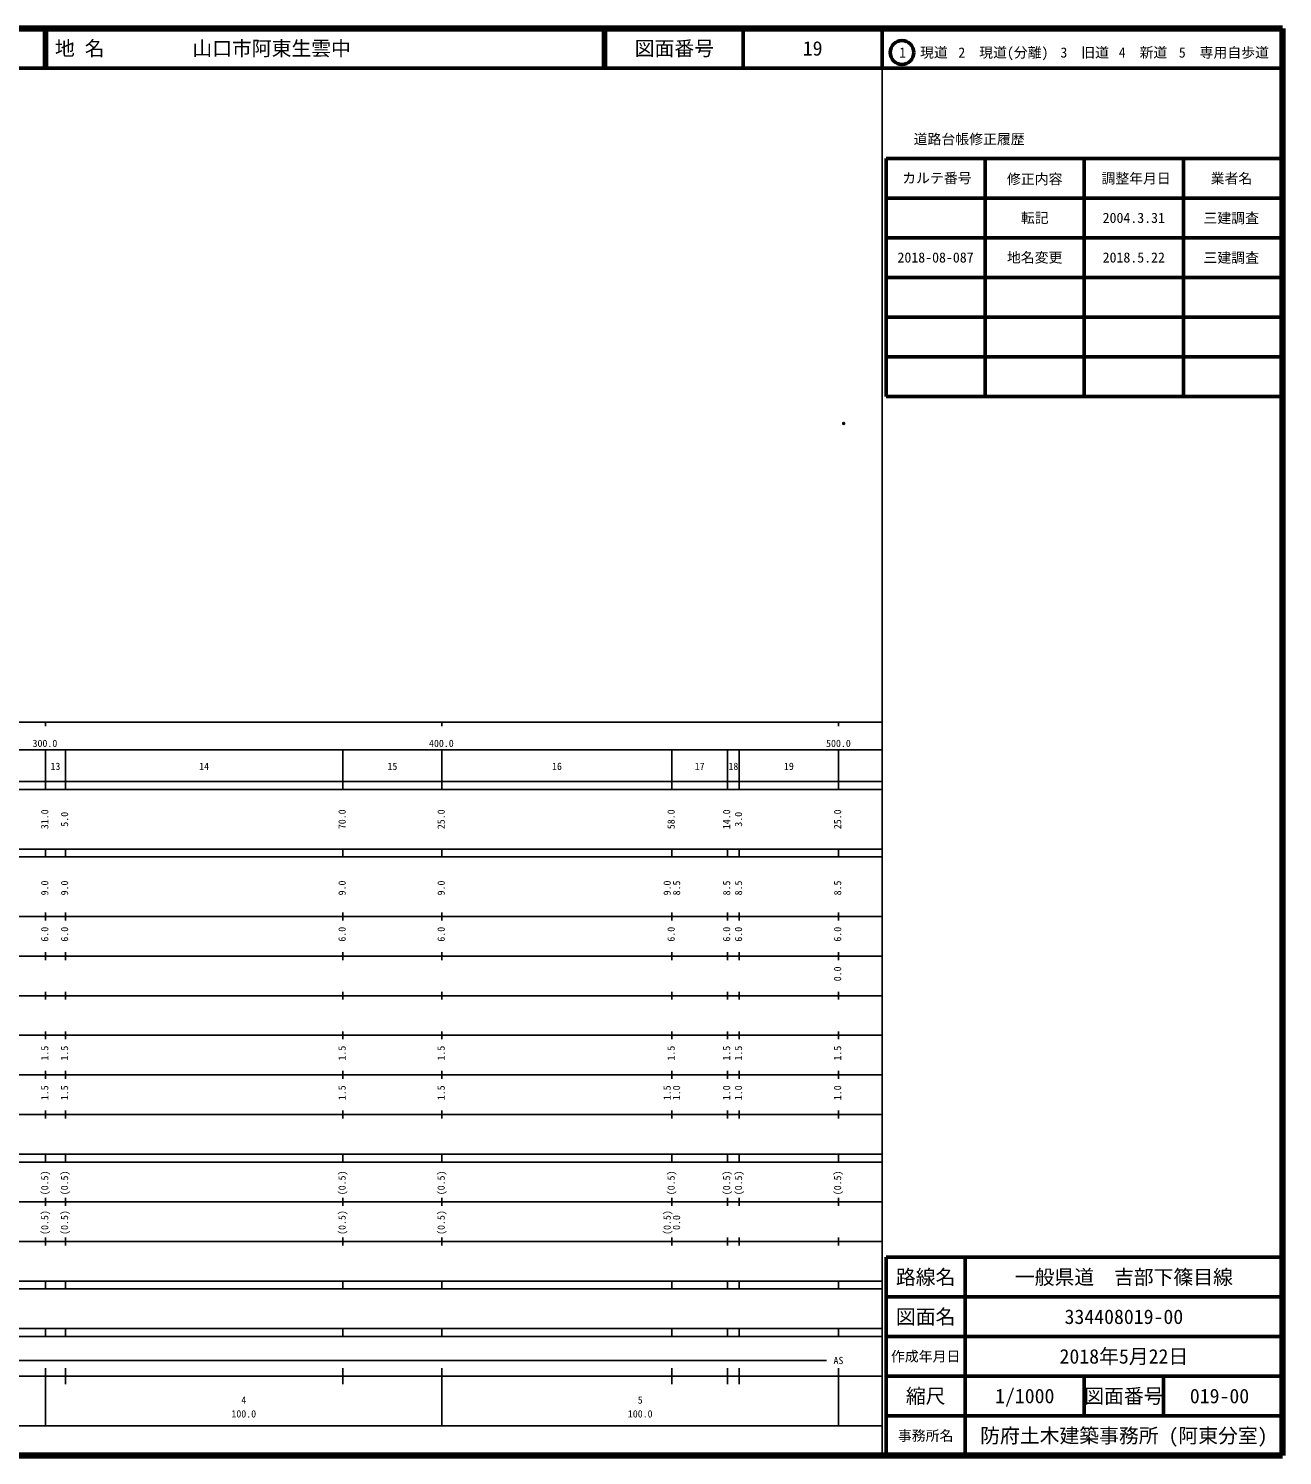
# Model space of a CAD drawing. Units: millimetres on the paper. Extents: x 40 to 680, y 20 to 380.
# Drawn here: x 363.7 to 680, y 20 to 380 of the extents above; entities that cross this region are included whole.
import ezdxf
from ezdxf.enums import TextEntityAlignment as Align

# ---------------------------------------------------------------- set-up
doc = ezdxf.new("R2010")
doc.units = ezdxf.units.MM
doc.header["$PDMODE"] = 32
doc.header["$PDSIZE"] = 0.5
doc.layers.add('M-OTRS', color=6, linetype='Continuous')
doc.layers.add('M-TTL-TXT', color=7, linetype='Continuous')
for name, color, linetype, lineweight in [('M-TTL', 2, 'Continuous', 140), ('M-TTL-BAND', 7, 'Continuous', 25), ('M-TTL-FRAM', 2, 'Continuous', 50), ('M-TTL-LINE', 7, 'Continuous', 50)]:
    doc.layers.add(name, color=color, linetype=linetype, lineweight=lineweight)
doc.styles.add('ＭＳ ゴシック', font='')
doc.styles.get('ＭＳ ゴシック').set_extended_font_data('MS Gothic')

msp = doc.modelspace()

# ---------------------------------------------------------------- linework, layer by layer
at = {"layer": 'M-OTRS'}
msp.add_point((569.32, 280.377), dxfattribs=at)
at = {"layer": 'M-TTL'}
for p, q in [((680, 380), (40, 380)), ((680, 20), (680, 380)), ((40, 20), (680, 20))]:
    msp.add_line(p, q, dxfattribs=at)
at = {"layer": 'M-TTL-BAND'}
for p, q in [((579, 20), (579, 370)), ((40, 205), (579, 205)), ((368, 205), (368, 204)), ((468, 205), (468, 204)), ((568, 205), (568, 204)), ((68, 198), (579, 198)), ((368, 188), (368, 198)), ((373, 188), (373, 198)), ((443, 188), (443, 198)), ((468, 188), (468, 198)), ((526, 188), (526, 198)), ((540, 188), (540, 198)), ((543, 188), (543, 198)), ((568, 188), (568, 198)), ((40, 190), (579, 190)), ((40, 188), (579, 188)), ((40, 173), (579, 173)), ((368, 171), (368, 173)), ((373, 171), (373, 173)), ((443, 171), (443, 173)), ((468, 171), (468, 173)), ((526, 171), (526, 173)), ((540, 171), (540, 173)), ((543, 171), (543, 173)), ((568, 171), (568, 173)), ((40, 171), (579, 171)), ((40, 156), (579, 156)), ((368, 155), (368, 157)), ((373, 155), (373, 157)), ((443, 155), (443, 157)), ((468, 155), (468, 157)), ((526, 155), (526, 157)), ((540, 155), (540, 157)), ((543, 155), (543, 157)), ((568, 155), (568, 157)), ((46, 146), (579, 146)), ((368, 145), (368, 147)), ((373, 145), (373, 147)), ((443, 145), (443, 147)), ((468, 145), (468, 147)), ((526, 145), (526, 147)), ((540, 145), (540, 147)), ((543, 145), (543, 147)), ((568, 145), (568, 147)), ((368, 135), (368, 137)), ((373, 135), (373, 137)), ((443, 135), (443, 137)), ((468, 135), (468, 137)), ((526, 135), (526, 137)), ((540, 135), (540, 137)), ((543, 135), (543, 137)), ((568, 135), (568, 137)), ((52, 136), (579, 136)), ((46, 126), (579, 126)), ((368, 125), (368, 127)), ((373, 125), (373, 127)), ((443, 125), (443, 127)), ((468, 125), (468, 127)), ((526, 125), (526, 127)), ((540, 125), (540, 127)), ((543, 125), (543, 127)), ((568, 125), (568, 127)), ((52, 116), (579, 116)), ((368, 115), (368, 117)), ((373, 115), (373, 117)), ((443, 115), (443, 117)), ((468, 115), (468, 117)), ((526, 115), (526, 117)), ((540, 115), (540, 117)), ((543, 115), (543, 117)), ((568, 115), (568, 117)), ((46, 106), (579, 106)), ((368, 105), (368, 107)), ((373, 105), (373, 107)), ((443, 105), (443, 107)), ((468, 105), (468, 107)), ((526, 105), (526, 107)), ((540, 105), (540, 107)), ((543, 105), (543, 107)), ((568, 105), (568, 107)), ((40, 96), (579, 96)), ((40, 94), (579, 94)), ((368, 94), (368, 96)), ((373, 94), (373, 96)), ((443, 94), (443, 96)), ((468, 94), (468, 96)), ((526, 94), (526, 96)), ((540, 94), (540, 96)), ((543, 94), (543, 96)), ((568, 94), (568, 96)), ((49, 84), (579, 84)), ((368, 83), (368, 85)), ((373, 83), (373, 85)), ((443, 83), (443, 85)), ((468, 83), (468, 85)), ((526, 83), (526, 85)), ((540, 83), (540, 85)), ((543, 83), (543, 85)), ((568, 83), (568, 85)), ((40, 74), (579, 74)), ((368, 73), (368, 75)), ((373, 73), (373, 75)), ((443, 73), (443, 75)), ((468, 73), (468, 75)), ((526, 73), (526, 75)), ((540, 73), (540, 75)), ((543, 73), (543, 75)), ((568, 73), (568, 75)), ((40, 64), (579, 64)), ((40, 62), (579, 62)), ((368, 62), (368, 64)), ((373, 62), (373, 64)), ((443, 62), (443, 64)), ((468, 62), (468, 64)), ((526, 62), (526, 64)), ((540, 62), (540, 64)), ((543, 62), (543, 64)), ((568, 62), (568, 64)), ((40, 52), (579, 52)), ((368, 50), (368, 52)), ((373, 50), (373, 52)), ((443, 50), (443, 52)), ((468, 50), (468, 52)), ((526, 50), (526, 52)), ((540, 50), (540, 52)), ((543, 50), (543, 52)), ((568, 50), (568, 52)), ((40, 50), (579, 50)), ((71, 44), (565, 44)), ((40, 40), (579, 40)), ((368, 27.5), (368, 42)), ((373, 38), (373, 42)), ((443, 38), (443, 42)), ((468, 27.5), (468, 42)), ((526, 38), (526, 42)), ((540, 38), (540, 42)), ((543, 38), (543, 42)), ((568, 27.5), (568, 42)), ((68, 27.5), (579, 27.5))]:
    msp.add_line(p, q, dxfattribs=at)
at = {"layer": 'M-TTL-FRAM'}
for p, q in [((580, 347.197), (580, 287.197)), ((580, 347.197), (680, 347.197)), ((580, 287.197), (680, 287.197)), ((680, 70), (580, 70)), ((580, 70), (580, 20))]:
    msp.add_line(p, q, dxfattribs=at)
at = {"layer": 'M-TTL-LINE'}
for p, q in [((367.75, 380), (367.75, 370)), ((368.25, 380), (368.25, 370)), ((508.747, 380), (508.747, 370)), ((509.247, 380), (509.247, 370)), ((543.997, 380), (543.997, 370)), ((579, 380), (579, 370)), ((40, 370), (680, 370)), ((605, 347.197), (605, 287.197)), ((630, 347.197), (630, 287.197)), ((655, 347.197), (655, 287.197)), ((580, 337.197), (680, 337.197)), ((580, 327.197), (680, 327.197)), ((580, 317.197), (680, 317.197)), ((580, 307.197), (680, 307.197)), ((580, 297.197), (680, 297.197)), ((600, 70), (600, 20)), ((680, 60), (580, 60)), ((680, 50), (580, 50)), ((680, 40), (580, 40)), ((630, 40), (630, 30)), ((650, 40), (650, 30)), ((680, 30), (580, 30))]:
    msp.add_line(p, q, dxfattribs=at)
msp.add_circle((584.031, 373.958), 3, dxfattribs=at)

# ---------------------------------------------------------------- texts
at = {"layer": 'M-TTL-BAND', "style": 'ＭＳ ゴシック'}
for s, p in [('300.0', (367.844, 198.195)), ('400.0', (467.844, 198.195)), ('500.0', (568, 198.195)), ('13', (370.5, 192.405)), ('14', (408, 192.405)), ('15', (455.5, 192.405)), ('16', (497, 192.405)), ('17', (533, 192.405)), ('18', (541.5, 192.405)), ('19', (555.5, 192.405)), ('AS', (568, 42.5)), ('4', (418, 32.523)), ('5', (518, 32.523)), ('100.0', (418, 29.033)), ('100.0', (518, 29.033))]:
    msp.add_text(s, height=1.833, dxfattribs=at).set_placement(p, align=Align.BOTTOM_CENTER)
for s, p in [('31.0', (369.247, 180.5)), ('5.0', (374.247, 180.5)), ('70.0', (444.247, 180.5)), ('25.0', (469.247, 180.5)), ('58.0', (527.247, 180.5)), ('14.0', (541.247, 180.5)), ('3.0', (544.247, 180.5)), ('25.0', (569.247, 180.5)), ('9.0', (369.247, 163.174)), ('9.0', (374.247, 163.174)), ('9.0', (444.247, 163.174)), ('9.0', (469.247, 163.174)), ('9.0', (526.247, 163.174)), ('8.5', (528.617, 163.174)), ('8.5', (541.247, 163.174)), ('8.5', (544.247, 163.174)), ('8.5', (569.247, 163.174)), ('6.0', (369.247, 151.5)), ('6.0', (374.247, 151.5)), ('6.0', (444.247, 151.5)), ('6.0', (469.247, 151.5)), ('6.0', (527.247, 151.5)), ('6.0', (541.247, 151.5)), ('6.0', (544.247, 151.5)), ('6.0', (569.247, 151.5)), ('0.0', (569.247, 141.5)), ('1.5', (369.247, 121.5)), ('1.5', (374.247, 121.5)), ('1.5', (444.247, 121.5)), ('1.5', (469.247, 121.5)), ('1.5', (527.247, 121.5)), ('1.5', (541.247, 121.5)), ('1.5', (544.247, 121.5)), ('1.5', (569.247, 121.5)), ('1.5', (369.247, 111.5)), ('1.5', (374.247, 111.5)), ('1.5', (444.247, 111.5)), ('1.5', (469.247, 111.5)), ('1.5', (526.247, 111.5)), ('1.0', (528.617, 111.5)), ('1.0', (541.247, 111.5)), ('1.0', (544.247, 111.5)), ('1.0', (569.247, 111.5)), ('(0.5)', (369.247, 88.764)), ('(0.5)', (374.247, 88.764)), ('(0.5)', (444.247, 88.764)), ('(0.5)', (469.247, 88.764)), ('(0.5)', (527.247, 88.764)), ('(0.5)', (541.247, 88.764)), ('(0.5)', (544.247, 88.764)), ('(0.5)', (569.247, 88.764)), ('(0.5)', (369.247, 78.764)), ('(0.5)', (374.247, 78.764)), ('(0.5)', (444.247, 78.764)), ('(0.5)', (469.247, 78.764)), ('(0.5)', (526.247, 78.764)), ('0.0', (528.617, 78.764))]:
    msp.add_text(s, height=1.833, rotation=90, dxfattribs=at).set_placement(p, align=Align.BOTTOM_CENTER)
at = {"layer": 'M-TTL-TXT', "style": 'ＭＳ ゴシック'}
for s, p in [('地 名', (370.38, 375)), ('山口市阿東生雲中', (405.024, 375))]:
    msp.add_text(s, height=3.666, dxfattribs=at).set_placement(p, align=Align.MIDDLE_LEFT)
for s, height, p in [('図面番号', 3.666, (526.622, 375)), ('19', 3.666, (561.497, 375)), ('1\u3000現道', 2.566, (589.448, 373.958)), ('2\u3000現道(分離)', 2.566, (609.619, 373.958)), ('3\u3000旧道', 2.566, (630.121, 373.958)), ('4\u3000新道', 2.566, (644.824, 373.958)), ('5\u3000専用自歩道', 2.566, (665.228, 373.958)), ('道路台帳修正履歴', 2.566, (600.968, 352.113)), ('カルテ番号', 2.566, (592.839, 342.277)), ('修正内容', 2.566, (617.509, 342.023)), ('調整年月日', 2.566, (643.089, 342.197)), ('業者名', 2.566, (667.134, 342.197)), ('転記', 2.566, (617.5, 332.245)), ('2004.3.31', 2.566, (642.5, 332.245)), ('三建調査', 2.566, (667.077, 332.189)), ('2018-08-087', 2.566, (592.5, 322.245)), ('地名変更', 2.566, (617.5, 322.245)), ('2018.5.22', 2.566, (642.5, 322.245)), ('三建調査', 2.566, (667.077, 322.189)), ('路線名', 3.666, (590, 65)), ('路線名', 3.666, (590, 65)), ('一般県道\u3000吉部下篠目線', 3.666, (640, 65)), ('図面名', 3.666, (590, 55)), ('図面名', 3.666, (590, 55)), ('334408019-00', 3.666, (640, 55)), ('2018年5月22日', 3.666, (640, 45)), ('作成年月日', 2.566, (590, 45)), ('作成年月日', 2.566, (590, 45)), ('縮尺', 3.666, (590, 35)), ('縮尺', 3.666, (590, 35)), ('1/1000', 3.666, (615, 35)), ('図面番号', 3.666, (640, 35)), ('図面番号', 3.666, (640, 35)), ('019-00', 3.666, (664.125, 35)), ('事務所名', 2.566, (590, 25)), ('事務所名', 2.566, (590, 25)), ('防府土木建築事務所 (阿東分室)', 3.666, (640, 25))]:
    msp.add_text(s, height=height, dxfattribs=at).set_placement(p, align=Align.MIDDLE_CENTER)

doc.saveas('drawing.dxf')
